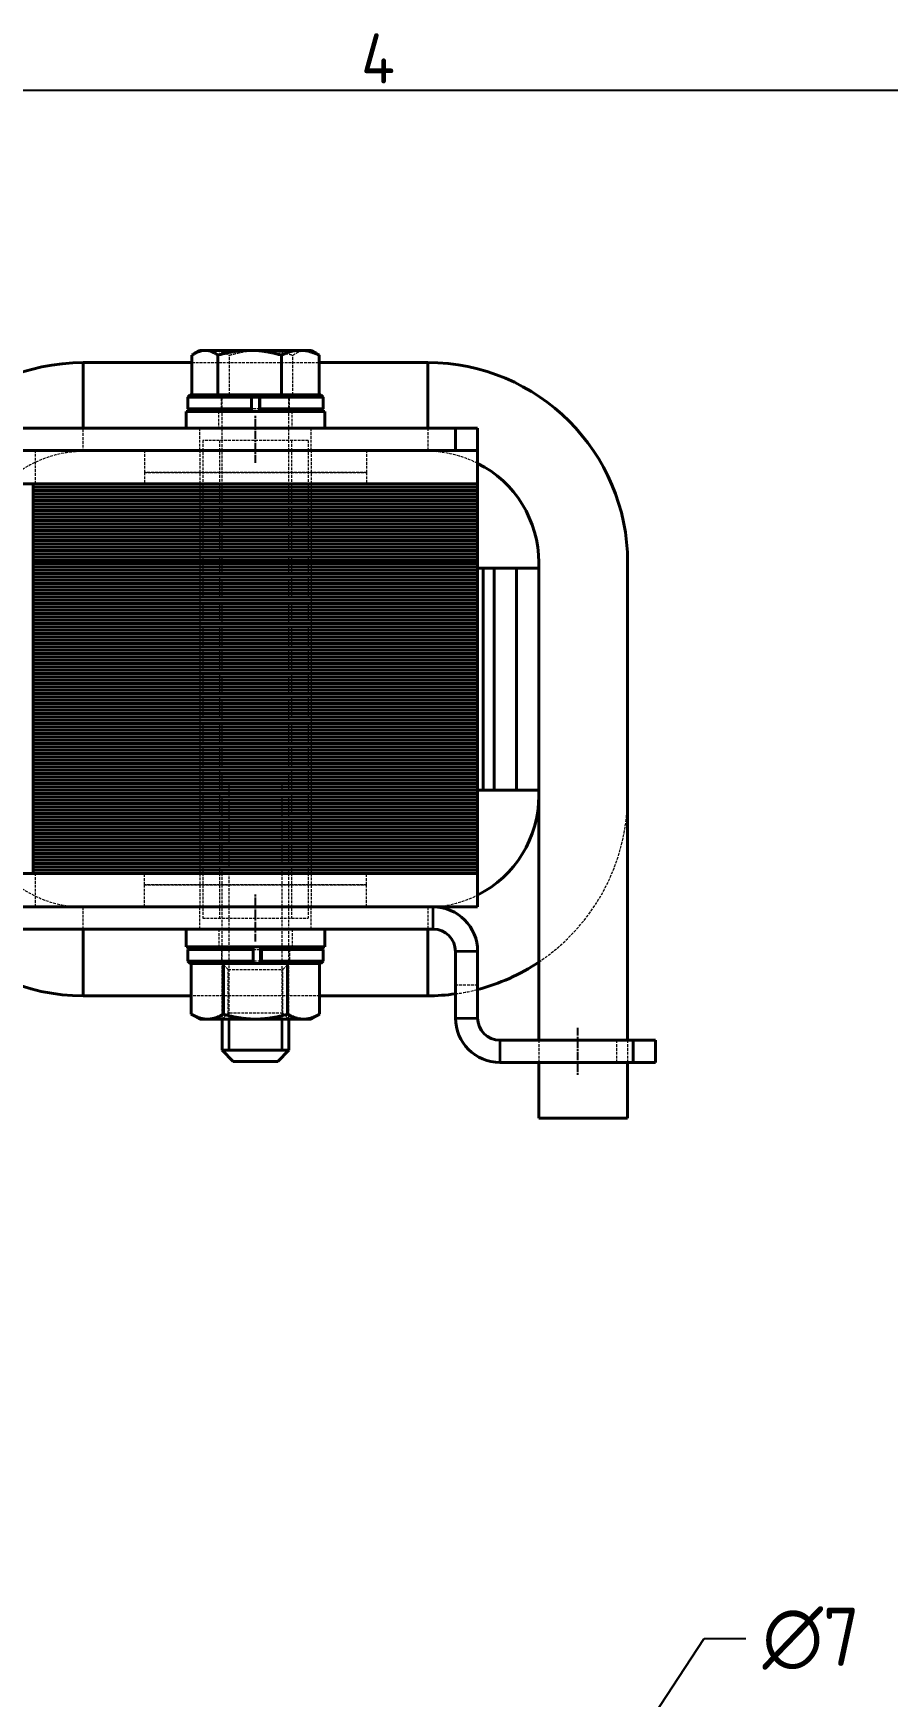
# Model space of a CAD drawing. Header units: millimetres. Extents: x 0 to 630, y 0 to 446.
# Drawn here: x 231.4 to 308.4, y 285.9 to 435.6 of the extents above; entities that cross this region are included whole.
import ezdxf

# ---------------------------------------------------------------- set-up
doc = ezdxf.new("R2010")
doc.units = ezdxf.units.MM
doc.header["$LTSCALE"] = 1.5
doc.linetypes.add('CHAIN', pattern=[0.7087, 0.4724, -0.0591, 0.1181, -0.0591])
doc.linetypes.add('DASHED', pattern=[0.2067, 0.1654, -0.0413])
doc.layers.get('0').update_dxf_attribs({"color": 3, "lineweight": 25, "true_color": 0x00ff00})
for name, color, linetype, lineweight, true_color in [('가려진 것(ISO)', 2, 'DASHED', 18, 0xffff00), ('가려진 좁은 것(ISO)', 2, 'DASHED', 18, 0xffff00), ('가시적인 것(ISO)', 3, 'Continuous', 40, 0x00ff00), ('가시적인 좁은 것(ISO)', 3, 'Continuous', 35, 0x00ff00), ('기호(ISO)', 5, 'Continuous', 25, 0x0000ff), ('중심선(ISO)', 1, 'Continuous', 25, 0xff0000)]:
    doc.layers.add(name, color=color, linetype=linetype, lineweight=lineweight, true_color=true_color)
doc.layers.add('경계(ISO)', color=7, linetype='Continuous', lineweight=25)
doc.styles.add('문자 텍스트_PSTEK_POSCO', font='isocp.shx')
doc.styles.add('치수 텍스트_PSTEK_POSCO', font='isocp.shx')
doc.dimstyles.new('치수_PSTEK_POSCO$7', dxfattribs={"dimscale": 1.5, "dimtxt": 3.5, "dimasz": 2.5, "dimexe": 2, "dimexo": 2.5, "dimgap": 1, "dimtad": 1, "dimrnd": 1e-08, "dimdsep": 46, "dimtxsty": '치수 텍스트_PSTEK_POSCO', "dimcen": 0.09, "dimdle": 10, "dimclrd": 7, "dimclre": 7, "dimclrt": 2, "dimadec": 1, "dimazin": 2, "dimtfac": 1, "dimtmove": 0, "dimatfit": 3, "dimfxl": 1, "dimtolj": 1, "dimlwd": -1, "dimlwe": -1, "dimarcsym": 0})

# ---------------------------------------------------------------- blocks, each defined once
blk = doc.blocks.new('경계 Default Border')
at = {"layer": '경계(ISO)', "flags": 128}
blk.add_lwpolyline([(10, 10), (10, 287), (410, 287), (410, 10), (10, 10)], dxfattribs=at)
at = {"layer": '경계(ISO)', "color": 2, "true_color": 0xffff00, "insert": (173.973, 287.4), "char_height": 3, "attachment_point": 7, "style": '문자 텍스트_PSTEK_POSCO'}
blk.add_mtext('4', dxfattribs=at)

msp = doc.modelspace()

# ---------------------------------------------------------------- linework, layer by layer
at = {"layer": '가려진 것(ISO)', "color": 1, "true_color": 0xff0000}
for p, q in [((245.73, 405.97), (257.169, 405.97)), ((235.949, 397.97), (235.949, 400.07)), ((266.949, 400.07), (266.949, 397.97)), ((266.949, 397.97), (235.949, 397.97)), ((235.949, 354.97), (235.949, 356.97)), ((266.949, 356.97), (266.949, 354.97)), ((257.223, 348.97), (245.676, 348.97)), ((284.949, 344.97), (284.949, 342.97))]:
    msp.add_line(p, q, dxfattribs=at)
at = {"layer": '가려진 것(ISO)'}
for p, q in [((249.103, 403.07), (249.103, 406.637)), ((254.822, 403.07), (254.822, 406.637)), ((248.399, 402.845), (248.174, 403.07)), ((248.399, 401.795), (248.399, 402.845)), ((248.449, 346.87), (248.449, 402.82)), ((251.076, 402.845), (251.076, 401.795)), ((251.078, 402.845), (251.826, 402.845)), ((251.826, 402.845), (251.828, 402.845)), ((254.449, 346.87), (254.449, 402.82)), ((254.499, 402.845), (254.724, 403.07)), ((254.499, 401.795), (254.499, 402.845)), ((248.149, 399.97), (248.149, 401.57)), ((248.399, 401.795), (248.174, 401.57)), ((251.826, 401.795), (251.078, 401.795)), ((251.828, 401.795), (251.826, 401.795)), ((254.499, 401.795), (254.724, 401.57)), ((254.749, 399.97), (254.749, 401.57)), ((245.199, 399.97), (245.199, 400.07)), ((257.699, 399.97), (245.199, 399.97)), ((257.699, 399.97), (257.699, 400.07)), ((256.199, 398.97), (246.699, 398.97)), ((246.699, 398.97), (246.699, 355.97)), ((248.199, 398.97), (248.199, 355.97)), ((254.699, 398.97), (254.699, 355.97)), ((256.199, 398.97), (256.199, 355.97)), ((241.449, 398.07), (241.449, 396.07)), ((261.449, 398.07), (261.449, 396.07)), ((261.449, 396.07), (241.449, 396.07)), ((241.449, 396.07), (261.449, 396.07)), ((241.449, 396.07), (241.449, 395.07)), ((261.449, 396.07), (261.449, 395.07)), ((246.449, 395.07), (246.449, 394.77)), ((246.449, 394.77), (246.449, 394.47)), ((246.449, 394.47), (246.449, 394.17)), ((246.449, 394.17), (246.449, 393.87)), ((246.449, 393.87), (246.449, 393.57)), ((256.449, 395.07), (256.449, 394.77)), ((256.449, 394.77), (256.449, 394.47)), ((256.449, 394.47), (256.449, 394.17)), ((256.449, 394.17), (256.449, 393.87)), ((256.449, 393.87), (256.449, 393.57)), ((246.449, 393.57), (246.449, 393.27)), ((246.449, 393.27), (246.449, 392.97)), ((246.449, 392.97), (246.449, 392.67)), ((246.449, 392.67), (246.449, 392.37)), ((246.449, 392.37), (246.449, 392.07)), ((256.449, 393.57), (256.449, 393.27)), ((256.449, 393.27), (256.449, 392.97)), ((256.449, 392.97), (256.449, 392.67)), ((256.449, 392.67), (256.449, 392.37)), ((256.449, 392.37), (256.449, 392.07)), ((246.449, 392.07), (246.449, 391.77)), ((246.449, 391.77), (246.449, 391.47)), ((246.449, 391.47), (246.449, 391.17)), ((246.449, 391.17), (246.449, 390.87)), ((246.449, 390.87), (246.449, 390.57)), ((256.449, 392.07), (256.449, 391.77)), ((256.449, 391.77), (256.449, 391.47)), ((256.449, 391.47), (256.449, 391.17)), ((256.449, 391.17), (256.449, 390.87)), ((256.449, 390.87), (256.449, 390.57)), ((246.449, 390.57), (246.449, 390.27)), ((246.449, 390.27), (246.449, 389.97)), ((246.449, 389.97), (246.449, 389.67)), ((246.449, 389.67), (246.449, 389.37)), ((246.449, 389.37), (246.449, 389.07)), ((256.449, 390.57), (256.449, 390.27)), ((256.449, 390.27), (256.449, 389.97)), ((256.449, 389.97), (256.449, 389.67)), ((256.449, 389.67), (256.449, 389.37)), ((256.449, 389.37), (256.449, 389.07)), ((246.449, 389.07), (246.449, 388.77)), ((246.449, 388.77), (246.449, 388.47)), ((246.449, 388.47), (246.449, 388.17)), ((246.449, 388.17), (246.449, 387.87)), ((246.449, 387.87), (246.449, 387.57)), ((256.449, 389.07), (256.449, 388.77)), ((256.449, 388.77), (256.449, 388.47)), ((256.449, 388.47), (256.449, 388.17)), ((256.449, 388.17), (256.449, 387.87)), ((256.449, 387.87), (256.449, 387.57)), ((246.449, 387.57), (246.449, 387.27)), ((246.449, 387.27), (246.449, 386.97)), ((246.449, 386.97), (246.449, 386.67)), ((246.449, 386.67), (246.449, 386.37)), ((246.449, 386.37), (246.449, 386.07)), ((256.449, 387.57), (256.449, 387.27)), ((256.449, 387.27), (256.449, 386.97)), ((256.449, 386.97), (256.449, 386.67)), ((256.449, 386.67), (256.449, 386.37)), ((256.449, 386.37), (256.449, 386.07)), ((246.449, 386.07), (246.449, 385.77)), ((246.449, 385.77), (246.449, 385.47)), ((246.449, 385.47), (246.449, 385.17)), ((246.449, 385.17), (246.449, 384.87)), ((246.449, 384.87), (246.449, 384.57)), ((256.449, 386.07), (256.449, 385.77)), ((256.449, 385.77), (256.449, 385.47)), ((256.449, 385.47), (256.449, 385.17)), ((256.449, 385.17), (256.449, 384.87)), ((256.449, 384.87), (256.449, 384.57)), ((246.449, 384.57), (246.449, 384.27)), ((246.449, 384.27), (246.449, 383.97)), ((246.449, 383.97), (246.449, 383.67)), ((246.449, 383.67), (246.449, 383.37)), ((246.449, 383.37), (246.449, 383.07)), ((256.449, 384.57), (256.449, 384.27)), ((256.449, 384.27), (256.449, 383.97)), ((256.449, 383.97), (256.449, 383.67)), ((256.449, 383.67), (256.449, 383.37)), ((256.449, 383.37), (256.449, 383.07)), ((246.449, 383.07), (246.449, 382.77)), ((246.449, 382.77), (246.449, 382.47)), ((246.449, 382.47), (246.449, 382.17)), ((246.449, 382.17), (246.449, 381.87)), ((246.449, 381.87), (246.449, 381.57)), ((256.449, 383.07), (256.449, 382.77)), ((256.449, 382.77), (256.449, 382.47)), ((256.449, 382.47), (256.449, 382.17)), ((256.449, 382.17), (256.449, 381.87)), ((256.449, 381.87), (256.449, 381.57)), ((246.449, 381.57), (246.449, 381.27)), ((246.449, 381.27), (246.449, 380.97)), ((246.449, 380.97), (246.449, 380.67)), ((246.449, 380.67), (246.449, 380.37)), ((246.449, 380.37), (246.449, 380.07)), ((256.449, 381.57), (256.449, 381.27)), ((256.449, 381.27), (256.449, 380.97)), ((256.449, 380.97), (256.449, 380.67)), ((256.449, 380.67), (256.449, 380.37)), ((256.449, 380.37), (256.449, 380.07)), ((246.449, 380.07), (246.449, 379.77)), ((246.449, 379.77), (246.449, 379.47)), ((246.449, 379.47), (246.449, 379.17)), ((246.449, 379.17), (246.449, 378.87)), ((246.449, 378.87), (246.449, 378.57)), ((256.449, 380.07), (256.449, 379.77)), ((256.449, 379.77), (256.449, 379.47)), ((256.449, 379.47), (256.449, 379.17)), ((256.449, 379.17), (256.449, 378.87)), ((256.449, 378.87), (256.449, 378.57)), ((246.449, 378.57), (246.449, 378.27)), ((246.449, 378.27), (246.449, 377.97)), ((246.449, 377.97), (246.449, 377.67)), ((246.449, 377.67), (246.449, 377.37)), ((246.449, 377.37), (246.449, 377.07)), ((256.449, 378.57), (256.449, 378.27)), ((256.449, 378.27), (256.449, 377.97)), ((256.449, 377.97), (256.449, 377.67)), ((256.449, 377.67), (256.449, 377.37)), ((256.449, 377.37), (256.449, 377.07)), ((246.449, 377.07), (246.449, 376.77)), ((246.449, 376.77), (246.449, 376.47)), ((246.449, 376.47), (246.449, 376.17)), ((246.449, 376.17), (246.449, 375.87)), ((246.449, 375.87), (246.449, 375.57)), ((256.449, 377.07), (256.449, 376.77)), ((256.449, 376.77), (256.449, 376.47)), ((256.449, 376.47), (256.449, 376.17)), ((256.449, 376.17), (256.449, 375.87)), ((256.449, 375.87), (256.449, 375.57)), ((246.449, 375.57), (246.449, 375.27)), ((246.449, 375.27), (246.449, 374.97)), ((246.449, 374.97), (246.449, 374.67)), ((246.449, 374.67), (246.449, 374.37)), ((246.449, 374.37), (246.449, 374.07)), ((256.449, 375.57), (256.449, 375.27)), ((256.449, 375.27), (256.449, 374.97)), ((256.449, 374.97), (256.449, 374.67)), ((256.449, 374.67), (256.449, 374.37)), ((256.449, 374.37), (256.449, 374.07)), ((246.449, 374.07), (246.449, 373.77)), ((246.449, 373.77), (246.449, 373.47)), ((246.449, 373.47), (246.449, 373.17)), ((246.449, 373.17), (246.449, 372.87)), ((246.449, 372.87), (246.449, 372.57)), ((256.449, 374.07), (256.449, 373.77)), ((256.449, 373.77), (256.449, 373.47)), ((256.449, 373.47), (256.449, 373.17)), ((256.449, 373.17), (256.449, 372.87)), ((256.449, 372.87), (256.449, 372.57)), ((246.449, 372.57), (246.449, 372.27)), ((246.449, 372.27), (246.449, 371.97)), ((246.449, 371.97), (246.449, 371.67)), ((246.449, 371.67), (246.449, 371.37)), ((246.449, 371.37), (246.449, 371.07)), ((256.449, 372.57), (256.449, 372.27)), ((256.449, 372.27), (256.449, 371.97)), ((256.449, 371.97), (256.449, 371.67)), ((256.449, 371.67), (256.449, 371.37)), ((256.449, 371.37), (256.449, 371.07)), ((246.449, 371.07), (246.449, 370.77)), ((246.449, 370.77), (246.449, 370.47)), ((246.449, 370.47), (246.449, 370.17)), ((246.449, 370.17), (246.449, 369.87)), ((246.449, 369.87), (246.449, 369.57)), ((256.449, 371.07), (256.449, 370.77)), ((256.449, 370.77), (256.449, 370.47)), ((256.449, 370.47), (256.449, 370.17)), ((256.449, 370.17), (256.449, 369.87)), ((256.449, 369.87), (256.449, 369.57)), ((246.449, 369.57), (246.449, 369.27)), ((246.449, 369.27), (246.449, 368.97)), ((246.449, 368.97), (246.449, 368.67)), ((246.449, 368.67), (246.449, 368.37)), ((246.449, 368.37), (246.449, 368.07)), ((256.449, 369.57), (256.449, 369.27)), ((256.449, 369.27), (256.449, 368.97)), ((256.449, 368.97), (256.449, 368.67)), ((256.449, 368.67), (256.449, 368.37)), ((256.449, 368.37), (256.449, 368.07)), ((246.449, 368.07), (246.449, 367.77)), ((246.449, 367.77), (246.449, 367.47)), ((246.449, 367.47), (246.449, 367.17)), ((246.449, 367.17), (246.449, 366.87)), ((246.449, 366.87), (246.449, 366.57)), ((249.048, 368.07), (249.048, 346.87)), ((253.85, 346.87), (253.85, 368.07)), ((256.449, 368.07), (256.449, 367.77)), ((256.449, 367.77), (256.449, 367.47)), ((256.449, 367.47), (256.449, 367.17)), ((256.449, 367.17), (256.449, 366.87)), ((256.449, 366.87), (256.449, 366.57)), ((246.449, 366.57), (246.449, 366.27)), ((246.449, 366.27), (246.449, 365.97)), ((246.449, 365.97), (246.449, 365.67)), ((246.449, 365.67), (246.449, 365.37)), ((246.449, 365.37), (246.449, 365.07)), ((256.449, 366.57), (256.449, 366.27)), ((256.449, 366.27), (256.449, 365.97)), ((256.449, 365.97), (256.449, 365.67)), ((256.449, 365.67), (256.449, 365.37)), ((256.449, 365.37), (256.449, 365.07)), ((246.449, 365.07), (246.449, 364.77)), ((246.449, 364.77), (246.449, 364.47)), ((246.449, 364.47), (246.449, 364.17)), ((246.449, 364.17), (246.449, 363.87)), ((246.449, 363.87), (246.449, 363.57)), ((256.449, 365.07), (256.449, 364.77)), ((256.449, 364.77), (256.449, 364.47)), ((256.449, 364.47), (256.449, 364.17)), ((256.449, 364.17), (256.449, 363.87)), ((256.449, 363.87), (256.449, 363.57)), ((246.449, 363.57), (246.449, 363.27)), ((246.449, 363.27), (246.449, 362.97)), ((246.449, 362.97), (246.449, 362.67)), ((246.449, 362.67), (246.449, 362.37)), ((256.449, 363.57), (256.449, 363.27)), ((256.449, 363.27), (256.449, 362.97)), ((256.449, 362.97), (256.449, 362.67)), ((256.449, 362.67), (256.449, 362.37)), ((246.449, 362.37), (246.449, 362.07)), ((246.449, 362.07), (246.449, 361.77)), ((246.449, 361.77), (246.449, 361.47)), ((246.449, 361.47), (246.449, 361.17)), ((246.449, 361.17), (246.449, 360.87)), ((256.449, 362.37), (256.449, 362.07)), ((256.449, 362.07), (256.449, 361.77)), ((256.449, 361.77), (256.449, 361.47)), ((256.449, 361.47), (256.449, 361.17)), ((256.449, 361.17), (256.449, 360.87)), ((241.449, 358.97), (241.449, 359.97)), ((246.449, 360.87), (246.449, 360.57)), ((246.449, 360.57), (246.449, 360.27)), ((246.449, 360.27), (246.449, 359.97)), ((256.449, 360.87), (256.449, 360.57)), ((256.449, 360.57), (256.449, 360.27)), ((256.449, 360.27), (256.449, 359.97)), ((261.449, 358.97), (261.449, 359.97)), ((241.449, 358.97), (261.449, 358.97)), ((241.449, 356.97), (241.449, 358.97)), ((261.449, 358.97), (241.449, 358.97)), ((261.449, 356.97), (261.449, 358.97)), ((246.699, 355.97), (256.199, 355.97)), ((248.149, 354.97), (248.149, 353.37)), ((254.749, 354.97), (254.749, 353.37)), ((248.399, 353.145), (248.174, 353.37)), ((248.399, 352.095), (248.174, 351.87)), ((248.399, 353.145), (248.399, 352.095)), ((251.153, 353.145), (251.153, 352.095)), ((251.234, 353.145), (251.903, 353.145)), ((251.903, 352.095), (251.234, 352.095)), ((251.903, 353.145), (251.983, 353.145)), ((251.983, 352.095), (251.903, 352.095)), ((254.499, 353.145), (254.724, 353.37)), ((254.499, 353.145), (254.499, 352.095)), ((254.499, 352.095), (254.724, 351.87)), ((248.991, 351.328), (248.449, 351.87)), ((248.449, 351.87), (248.449, 346.87)), ((248.991, 351.328), (253.908, 351.328)), ((248.991, 347.411), (248.991, 351.328)), ((253.908, 351.328), (254.449, 351.87)), ((253.908, 347.411), (253.908, 351.328)), ((254.449, 346.87), (254.449, 351.87)), ((248.991, 347.411), (248.449, 346.87)), ((253.908, 347.411), (248.991, 347.411)), ((253.908, 347.411), (254.449, 346.87))]:
    msp.add_line(p, q, dxfattribs=at)
at = {"layer": '가려진 것(ISO)', "color": 5, "true_color": 0x0000ff}
for p, q in [((246.449, 398.07), (246.449, 400.07)), ((256.449, 398.07), (256.449, 400.07)), ((246.449, 354.97), (246.449, 356.97)), ((256.449, 354.97), (256.449, 356.97)), ((269.449, 349.97), (271.449, 349.97)), ((276.949, 344.97), (276.949, 342.97)), ((283.949, 344.97), (283.949, 342.97))]:
    msp.add_line(p, q, dxfattribs=at)
at = {"layer": '가려진 것(ISO)', "color": 4, "true_color": 0x00ffff}
for p, q in [((231.649, 395.07), (231.649, 398.07)), ((246.449, 398.07), (246.449, 395.07)), ((256.449, 398.07), (256.449, 395.07)), ((231.649, 356.97), (231.649, 359.97)), ((246.449, 359.97), (246.449, 356.97)), ((256.449, 359.97), (256.449, 356.97))]:
    msp.add_line(p, q, dxfattribs=at)
at = {"layer": '가려진 것(ISO)'}
for centre, start, end in [((248.199, 402.82), 0, 90), ((254.699, 402.82), 90, 180)]:
    msp.add_arc(centre, 0.25, start, end, dxfattribs=at)
at = {"layer": '가려진 것(ISO)', "color": 1, "true_color": 0xff0000}
for centre, radius, start, end in [((235.949, 387.97), 10, 90, 180), ((266.949, 387.97), 10, 63.25632, 90), ((266.949, 366.97), 18, 303.74899, 0), ((235.949, 366.97), 10, 224.427, 270), ((266.949, 366.97), 10, 270, 296.74368), ((266.949, 366.97), 18, 277.98356, 284.47751)]:
    msp.add_arc(centre, radius, start, end, dxfattribs=at)
at = {"layer": '가려진 것(ISO)'}
for points, weights in [([(245.73, 406.637), (246.49, 407.011), (247.152, 407.07)], [1, 1.02644189401, 1]), ([(247.681, 407.07), (248.342, 407.011), (249.103, 406.637)], [1, 1.02644189401, 1]), ([(249.103, 406.637), (250.392, 407.011), (251.514, 407.07)], [1, 1.02644189401, 1]), ([(252.411, 407.07), (253.532, 407.011), (254.822, 406.637)], [1, 1.02644189401, 1]), ([(254.822, 406.637), (255.351, 407.011), (255.811, 407.07)], [1, 1.02644189401, 1]), ([(256.179, 407.07), (256.526, 407.026), (256.904, 406.807)], [1, 1.01978130777, 1.00996563304]), ([(251.076, 403.07), (251.076, 402.953), (251.076, 402.845)], [1, 1.00064237701, 1]), ([(251.076, 401.795), (251.076, 401.686), (251.076, 401.57)], [1, 1.00064237711, 1]), ([(251.159, 353.37), (251.156, 353.253), (251.153, 353.145)], [1, 1.00064237711, 1]), ([(251.153, 352.095), (251.156, 351.986), (251.159, 351.87)], [1, 1.00064237701, 1])]:
    msp.add_rational_spline(points, weights, degree=2, dxfattribs=at)
at = {"layer": '가려진 좁은 것(ISO)'}
for p, q in [((251.078, 402.82), (248.449, 402.82)), ((254.449, 402.82), (251.826, 402.82))]:
    msp.add_line(p, q, dxfattribs=at)
at = {"layer": '가시적인 것(ISO)', "color": 1, "true_color": 0xff0000}
for p, q in [((235.949, 405.97), (245.73, 405.97)), ((235.949, 400.07), (235.949, 405.97)), ((257.169, 405.97), (266.949, 405.97)), ((266.949, 405.97), (266.949, 400.07)), ((276.949, 387.97), (276.949, 344.97)), ((284.949, 387.97), (284.949, 344.97)), ((235.949, 348.97), (235.949, 354.97)), ((266.949, 354.97), (266.949, 348.97)), ((245.676, 348.97), (235.949, 348.97)), ((266.949, 348.97), (257.223, 348.97)), ((276.949, 342.97), (276.949, 337.97)), ((284.949, 342.97), (284.949, 337.97)), ((284.949, 337.97), (276.949, 337.97))]:
    msp.add_line(p, q, dxfattribs=at)
at = {"layer": '가시적인 것(ISO)'}
for p, q in [((245.73, 403.07), (245.73, 406.637)), ((246.449, 407.07), (245.995, 406.807)), ((246.719, 407.07), (246.449, 407.07)), ((246.719, 407.07), (247.087, 407.07)), ((250.488, 407.07), (247.087, 407.07)), ((248.076, 403.07), (248.076, 406.637)), ((250.488, 407.07), (251.384, 407.07)), ((255.218, 407.07), (251.384, 407.07)), ((253.796, 403.07), (253.796, 406.637)), ((255.218, 407.07), (255.747, 407.07)), ((256.449, 407.07), (255.747, 407.07)), ((256.449, 407.07), (256.904, 406.807)), ((257.169, 403.07), (257.169, 406.637)), ((245.574, 403.07), (245.349, 402.845)), ((251.078, 402.845), (245.349, 402.845)), ((245.349, 401.795), (245.349, 402.845)), ((245.574, 403.07), (251.078, 403.07)), ((251.078, 403.07), (251.827, 403.07)), ((251.078, 402.845), (251.078, 403.07)), ((251.078, 401.795), (251.078, 402.845)), ((251.826, 401.795), (251.826, 402.845)), ((251.827, 403.07), (251.828, 403.07)), ((251.828, 403.07), (251.828, 402.845)), ((251.828, 403.07), (257.324, 403.07)), ((251.828, 402.845), (251.828, 401.795)), ((257.549, 402.845), (251.828, 402.845)), ((257.324, 403.07), (257.549, 402.845)), ((257.549, 401.795), (257.549, 402.845)), ((257.699, 401.57), (245.199, 401.57)), ((245.199, 400.07), (245.199, 401.57)), ((245.349, 401.795), (251.078, 401.795)), ((245.574, 401.57), (245.349, 401.795)), ((251.078, 401.57), (251.078, 401.795)), ((251.828, 401.795), (251.828, 401.57)), ((251.828, 401.795), (257.549, 401.795)), ((257.324, 401.57), (257.549, 401.795)), ((257.699, 400.07), (257.699, 401.57)), ((231.449, 395.07), (231.449, 394.77)), ((271.449, 395.07), (231.449, 395.07)), ((231.449, 394.77), (231.449, 394.47)), ((271.449, 394.77), (231.449, 394.77)), ((231.449, 394.77), (271.449, 394.77)), ((231.449, 394.47), (231.449, 394.17)), ((271.449, 394.47), (231.449, 394.47)), ((231.449, 394.47), (271.449, 394.47)), ((231.449, 394.17), (231.449, 393.87)), ((271.449, 394.17), (231.449, 394.17)), ((231.449, 394.17), (271.449, 394.17)), ((231.449, 393.87), (231.449, 393.57)), ((271.449, 393.87), (231.449, 393.87)), ((231.449, 393.87), (271.449, 393.87)), ((271.449, 395.07), (271.449, 394.77)), ((271.449, 394.77), (271.449, 394.47)), ((271.449, 394.47), (271.449, 394.17)), ((271.449, 394.17), (271.449, 393.87)), ((271.449, 393.87), (271.449, 393.57)), ((231.449, 393.57), (231.449, 393.27)), ((271.449, 393.57), (231.449, 393.57)), ((231.449, 393.57), (271.449, 393.57)), ((231.449, 393.27), (231.449, 392.97)), ((271.449, 393.27), (231.449, 393.27)), ((231.449, 393.27), (271.449, 393.27)), ((231.449, 392.97), (231.449, 392.67)), ((271.449, 392.97), (231.449, 392.97)), ((231.449, 392.97), (271.449, 392.97)), ((231.449, 392.67), (231.449, 392.37)), ((271.449, 392.67), (231.449, 392.67)), ((231.449, 392.67), (271.449, 392.67)), ((231.449, 392.37), (231.449, 392.07)), ((271.449, 392.37), (231.449, 392.37)), ((231.449, 392.37), (271.449, 392.37)), ((271.449, 393.57), (271.449, 393.27)), ((271.449, 393.27), (271.449, 392.97)), ((271.449, 392.97), (271.449, 392.67)), ((271.449, 392.67), (271.449, 392.37)), ((271.449, 392.37), (271.449, 392.07)), ((231.449, 392.07), (231.449, 391.77)), ((271.449, 392.07), (231.449, 392.07)), ((231.449, 392.07), (271.449, 392.07)), ((231.449, 391.77), (231.449, 391.47)), ((271.449, 391.77), (231.449, 391.77)), ((231.449, 391.77), (271.449, 391.77)), ((231.449, 391.47), (231.449, 391.17)), ((271.449, 391.47), (231.449, 391.47)), ((231.449, 391.47), (271.449, 391.47)), ((231.449, 391.17), (231.449, 390.87)), ((271.449, 391.17), (231.449, 391.17)), ((231.449, 391.17), (271.449, 391.17)), ((231.449, 390.87), (231.449, 390.57)), ((271.449, 390.87), (231.449, 390.87)), ((231.449, 390.87), (271.449, 390.87)), ((271.449, 392.07), (271.449, 391.77)), ((271.449, 391.77), (271.449, 391.47)), ((271.449, 391.47), (271.449, 391.17)), ((271.449, 391.17), (271.449, 390.87)), ((271.449, 390.87), (271.449, 390.57)), ((231.449, 390.57), (231.449, 390.27)), ((271.449, 390.57), (231.449, 390.57)), ((231.449, 390.57), (271.449, 390.57)), ((231.449, 390.27), (231.449, 389.97)), ((271.449, 390.27), (231.449, 390.27)), ((231.449, 390.27), (271.449, 390.27)), ((231.449, 389.97), (231.449, 389.67)), ((271.449, 389.97), (231.449, 389.97)), ((231.449, 389.97), (271.449, 389.97)), ((231.449, 389.67), (231.449, 389.37)), ((271.449, 389.67), (231.449, 389.67)), ((231.449, 389.67), (271.449, 389.67)), ((231.449, 389.37), (231.449, 389.07)), ((271.449, 389.37), (231.449, 389.37)), ((231.449, 389.37), (271.449, 389.37)), ((271.449, 390.57), (271.449, 390.27)), ((271.449, 390.27), (271.449, 389.97)), ((271.449, 389.97), (271.449, 389.67)), ((271.449, 389.67), (271.449, 389.37)), ((271.449, 389.37), (271.449, 389.07)), ((231.449, 389.07), (231.449, 388.77)), ((271.449, 389.07), (231.449, 389.07)), ((231.449, 389.07), (271.449, 389.07)), ((231.449, 388.77), (231.449, 388.47)), ((271.449, 388.77), (231.449, 388.77)), ((231.449, 388.77), (271.449, 388.77)), ((231.449, 388.47), (231.449, 388.17)), ((271.449, 388.47), (231.449, 388.47)), ((231.449, 388.47), (271.449, 388.47)), ((231.449, 388.17), (231.449, 387.87)), ((271.449, 388.17), (231.449, 388.17)), ((231.449, 388.17), (271.449, 388.17)), ((231.449, 387.87), (231.449, 387.57)), ((271.449, 387.87), (231.449, 387.87)), ((231.449, 387.87), (271.449, 387.87)), ((271.449, 389.07), (271.449, 388.77)), ((271.449, 388.77), (271.449, 388.47)), ((271.449, 388.47), (271.449, 388.17)), ((271.449, 388.17), (271.449, 387.87)), ((271.449, 387.87), (271.449, 387.57)), ((231.449, 387.57), (231.449, 387.27)), ((271.449, 387.57), (231.449, 387.57)), ((231.449, 387.57), (271.449, 387.57)), ((231.449, 387.27), (231.449, 386.97)), ((271.449, 387.27), (231.449, 387.27)), ((231.449, 387.27), (271.449, 387.27)), ((231.449, 386.97), (231.449, 386.67)), ((271.449, 386.97), (231.449, 386.97)), ((231.449, 386.97), (271.449, 386.97)), ((231.449, 386.67), (231.449, 386.37)), ((271.449, 386.67), (231.449, 386.67)), ((231.449, 386.67), (271.449, 386.67)), ((231.449, 386.37), (231.449, 386.07)), ((271.449, 386.37), (231.449, 386.37)), ((231.449, 386.37), (271.449, 386.37)), ((271.449, 387.57), (271.449, 387.27)), ((271.949, 387.47), (271.449, 387.47)), ((271.449, 387.27), (271.449, 386.97)), ((271.449, 386.97), (271.449, 386.67)), ((271.449, 386.67), (271.449, 386.37)), ((271.449, 386.37), (271.449, 386.07)), ((272.949, 387.47), (271.949, 387.47)), ((271.949, 367.47), (271.949, 387.47)), ((271.949, 387.47), (271.949, 367.47)), ((274.949, 387.47), (272.949, 387.47)), ((272.949, 367.47), (272.949, 387.47)), ((272.949, 387.47), (272.949, 367.47)), ((274.949, 387.47), (274.949, 367.47)), ((276.949, 387.47), (274.949, 387.47)), ((274.949, 367.47), (274.949, 387.47)), ((231.449, 386.07), (231.449, 385.77)), ((271.449, 386.07), (231.449, 386.07)), ((231.449, 386.07), (271.449, 386.07)), ((231.449, 385.77), (231.449, 385.47)), ((271.449, 385.77), (231.449, 385.77)), ((231.449, 385.77), (271.449, 385.77)), ((231.449, 385.47), (231.449, 385.17)), ((271.449, 385.47), (231.449, 385.47)), ((231.449, 385.47), (271.449, 385.47)), ((231.449, 385.17), (231.449, 384.87)), ((271.449, 385.17), (231.449, 385.17)), ((231.449, 385.17), (271.449, 385.17)), ((231.449, 384.87), (231.449, 384.57)), ((271.449, 384.87), (231.449, 384.87)), ((231.449, 384.87), (271.449, 384.87)), ((271.449, 386.07), (271.449, 385.77)), ((271.449, 385.77), (271.449, 385.47)), ((271.449, 385.47), (271.449, 385.17)), ((271.449, 385.17), (271.449, 384.87)), ((271.449, 384.87), (271.449, 384.57)), ((231.449, 384.57), (231.449, 384.27)), ((271.449, 384.57), (231.449, 384.57)), ((231.449, 384.57), (271.449, 384.57)), ((231.449, 384.27), (231.449, 383.97)), ((271.449, 384.27), (231.449, 384.27)), ((231.449, 384.27), (271.449, 384.27)), ((231.449, 383.97), (231.449, 383.67)), ((271.449, 383.97), (231.449, 383.97)), ((231.449, 383.97), (271.449, 383.97)), ((231.449, 383.67), (231.449, 383.37)), ((271.449, 383.67), (231.449, 383.67)), ((231.449, 383.67), (271.449, 383.67)), ((231.449, 383.37), (231.449, 383.07)), ((271.449, 383.37), (231.449, 383.37)), ((231.449, 383.37), (271.449, 383.37)), ((271.449, 384.57), (271.449, 384.27)), ((271.449, 384.27), (271.449, 383.97)), ((271.449, 383.97), (271.449, 383.67)), ((271.449, 383.67), (271.449, 383.37)), ((271.449, 383.37), (271.449, 383.07)), ((231.449, 383.07), (231.449, 382.77)), ((271.449, 383.07), (231.449, 383.07)), ((231.449, 383.07), (271.449, 383.07)), ((231.449, 382.77), (231.449, 382.47)), ((271.449, 382.77), (231.449, 382.77)), ((231.449, 382.77), (271.449, 382.77)), ((231.449, 382.47), (231.449, 382.17)), ((271.449, 382.47), (231.449, 382.47)), ((231.449, 382.47), (271.449, 382.47)), ((231.449, 382.17), (231.449, 381.87)), ((271.449, 382.17), (231.449, 382.17)), ((231.449, 382.17), (271.449, 382.17)), ((231.449, 381.87), (231.449, 381.57)), ((271.449, 381.87), (231.449, 381.87)), ((231.449, 381.87), (271.449, 381.87)), ((271.449, 383.07), (271.449, 382.77)), ((271.449, 382.77), (271.449, 382.47)), ((271.449, 382.47), (271.449, 382.17)), ((271.449, 382.17), (271.449, 381.87)), ((271.449, 381.87), (271.449, 381.57)), ((231.449, 381.57), (231.449, 381.27)), ((271.449, 381.57), (231.449, 381.57)), ((231.449, 381.57), (271.449, 381.57)), ((231.449, 381.27), (231.449, 380.97)), ((271.449, 381.27), (231.449, 381.27)), ((231.449, 381.27), (271.449, 381.27)), ((231.449, 380.97), (231.449, 380.67)), ((271.449, 380.97), (231.449, 380.97)), ((231.449, 380.97), (271.449, 380.97)), ((231.449, 380.67), (231.449, 380.37)), ((271.449, 380.67), (231.449, 380.67)), ((231.449, 380.67), (271.449, 380.67)), ((231.449, 380.37), (231.449, 380.07)), ((271.449, 380.37), (231.449, 380.37)), ((231.449, 380.37), (271.449, 380.37)), ((271.449, 381.57), (271.449, 381.27)), ((271.449, 381.27), (271.449, 380.97)), ((271.449, 380.97), (271.449, 380.67)), ((271.449, 380.67), (271.449, 380.37)), ((271.449, 380.37), (271.449, 380.07)), ((231.449, 380.07), (231.449, 379.77)), ((271.449, 380.07), (231.449, 380.07)), ((231.449, 380.07), (271.449, 380.07)), ((231.449, 379.77), (231.449, 379.47)), ((271.449, 379.77), (231.449, 379.77)), ((231.449, 379.77), (271.449, 379.77)), ((231.449, 379.47), (231.449, 379.17)), ((271.449, 379.47), (231.449, 379.47)), ((231.449, 379.47), (271.449, 379.47)), ((231.449, 379.17), (231.449, 378.87)), ((271.449, 379.17), (231.449, 379.17)), ((231.449, 379.17), (271.449, 379.17)), ((231.449, 378.87), (231.449, 378.57)), ((271.449, 378.87), (231.449, 378.87)), ((231.449, 378.87), (271.449, 378.87)), ((271.449, 380.07), (271.449, 379.77)), ((271.449, 379.77), (271.449, 379.47)), ((271.449, 379.47), (271.449, 379.17)), ((271.449, 379.17), (271.449, 378.87)), ((271.449, 378.87), (271.449, 378.57)), ((231.449, 378.57), (231.449, 378.27)), ((271.449, 378.57), (231.449, 378.57)), ((231.449, 378.57), (271.449, 378.57)), ((231.449, 378.27), (231.449, 377.97)), ((271.449, 378.27), (231.449, 378.27)), ((231.449, 378.27), (271.449, 378.27)), ((231.449, 377.97), (231.449, 377.67)), ((271.449, 377.97), (231.449, 377.97)), ((231.449, 377.97), (271.449, 377.97)), ((231.449, 377.67), (231.449, 377.37)), ((271.449, 377.67), (231.449, 377.67)), ((231.449, 377.67), (271.449, 377.67)), ((231.449, 377.37), (231.449, 377.07)), ((271.449, 377.37), (231.449, 377.37)), ((231.449, 377.37), (271.449, 377.37)), ((271.449, 378.57), (271.449, 378.27)), ((271.449, 378.27), (271.449, 377.97)), ((271.449, 377.97), (271.449, 377.67)), ((271.449, 377.67), (271.449, 377.37)), ((271.449, 377.37), (271.449, 377.07)), ((231.449, 377.07), (231.449, 376.77)), ((271.449, 377.07), (231.449, 377.07)), ((231.449, 377.07), (271.449, 377.07)), ((231.449, 376.77), (231.449, 376.47)), ((271.449, 376.77), (231.449, 376.77)), ((231.449, 376.77), (271.449, 376.77)), ((231.449, 376.47), (231.449, 376.17)), ((271.449, 376.47), (231.449, 376.47)), ((231.449, 376.47), (271.449, 376.47)), ((231.449, 376.17), (231.449, 375.87)), ((271.449, 376.17), (231.449, 376.17)), ((231.449, 376.17), (271.449, 376.17)), ((231.449, 375.87), (231.449, 375.57)), ((271.449, 375.87), (231.449, 375.87)), ((231.449, 375.87), (271.449, 375.87)), ((271.449, 377.07), (271.449, 376.77)), ((271.449, 376.77), (271.449, 376.47)), ((271.449, 376.47), (271.449, 376.17)), ((271.449, 376.17), (271.449, 375.87)), ((271.449, 375.87), (271.449, 375.57)), ((231.449, 375.57), (231.449, 375.27)), ((271.449, 375.57), (231.449, 375.57)), ((231.449, 375.57), (271.449, 375.57)), ((231.449, 375.27), (231.449, 374.97)), ((271.449, 375.27), (231.449, 375.27)), ((231.449, 375.27), (271.449, 375.27)), ((231.449, 374.97), (231.449, 374.67)), ((271.449, 374.97), (231.449, 374.97)), ((231.449, 374.97), (271.449, 374.97)), ((231.449, 374.67), (231.449, 374.37)), ((271.449, 374.67), (231.449, 374.67)), ((231.449, 374.67), (271.449, 374.67)), ((231.449, 374.37), (231.449, 374.07)), ((271.449, 374.37), (231.449, 374.37)), ((231.449, 374.37), (271.449, 374.37)), ((271.449, 375.57), (271.449, 375.27)), ((271.449, 375.27), (271.449, 374.97)), ((271.449, 374.97), (271.449, 374.67)), ((271.449, 374.67), (271.449, 374.37)), ((271.449, 374.37), (271.449, 374.07)), ((231.449, 374.07), (231.449, 373.77)), ((271.449, 374.07), (231.449, 374.07)), ((231.449, 374.07), (271.449, 374.07)), ((231.449, 373.77), (231.449, 373.47)), ((271.449, 373.77), (231.449, 373.77)), ((231.449, 373.77), (271.449, 373.77)), ((231.449, 373.47), (231.449, 373.17)), ((271.449, 373.47), (231.449, 373.47)), ((231.449, 373.47), (271.449, 373.47)), ((231.449, 373.17), (231.449, 372.87)), ((271.449, 373.17), (231.449, 373.17)), ((231.449, 373.17), (271.449, 373.17)), ((231.449, 372.87), (231.449, 372.57)), ((271.449, 372.87), (231.449, 372.87)), ((231.449, 372.87), (271.449, 372.87)), ((271.449, 374.07), (271.449, 373.77)), ((271.449, 373.77), (271.449, 373.47)), ((271.449, 373.47), (271.449, 373.17)), ((271.449, 373.17), (271.449, 372.87)), ((271.449, 372.87), (271.449, 372.57)), ((231.449, 372.57), (231.449, 372.27)), ((271.449, 372.57), (231.449, 372.57)), ((231.449, 372.57), (271.449, 372.57)), ((231.449, 372.27), (231.449, 371.97)), ((271.449, 372.27), (231.449, 372.27)), ((231.449, 372.27), (271.449, 372.27)), ((231.449, 371.97), (231.449, 371.67)), ((271.449, 371.97), (231.449, 371.97)), ((231.449, 371.97), (271.449, 371.97)), ((231.449, 371.67), (231.449, 371.37)), ((271.449, 371.67), (231.449, 371.67)), ((231.449, 371.67), (271.449, 371.67)), ((231.449, 371.37), (231.449, 371.07)), ((271.449, 371.37), (231.449, 371.37)), ((231.449, 371.37), (271.449, 371.37)), ((271.449, 372.57), (271.449, 372.27)), ((271.449, 372.27), (271.449, 371.97)), ((271.449, 371.97), (271.449, 371.67)), ((271.449, 371.67), (271.449, 371.37)), ((271.449, 371.37), (271.449, 371.07)), ((231.449, 371.07), (231.449, 370.77)), ((271.449, 371.07), (231.449, 371.07)), ((231.449, 371.07), (271.449, 371.07)), ((231.449, 370.77), (231.449, 370.47)), ((271.449, 370.77), (231.449, 370.77)), ((231.449, 370.77), (271.449, 370.77)), ((231.449, 370.47), (231.449, 370.17)), ((271.449, 370.47), (231.449, 370.47)), ((231.449, 370.47), (271.449, 370.47)), ((231.449, 370.17), (231.449, 369.87)), ((271.449, 370.17), (231.449, 370.17)), ((231.449, 370.17), (271.449, 370.17)), ((231.449, 369.87), (231.449, 369.57)), ((271.449, 369.87), (231.449, 369.87)), ((231.449, 369.87), (271.449, 369.87)), ((271.449, 371.07), (271.449, 370.77)), ((271.449, 370.77), (271.449, 370.47)), ((271.449, 370.47), (271.449, 370.17)), ((271.449, 370.17), (271.449, 369.87)), ((271.449, 369.87), (271.449, 369.57)), ((231.449, 369.57), (231.449, 369.27)), ((271.449, 369.57), (231.449, 369.57)), ((231.449, 369.57), (271.449, 369.57)), ((231.449, 369.27), (231.449, 368.97)), ((271.449, 369.27), (231.449, 369.27)), ((231.449, 369.27), (271.449, 369.27)), ((231.449, 368.97), (231.449, 368.67)), ((271.449, 368.97), (231.449, 368.97)), ((231.449, 368.97), (271.449, 368.97)), ((231.449, 368.67), (231.449, 368.37)), ((271.449, 368.67), (231.449, 368.67)), ((231.449, 368.67), (271.449, 368.67)), ((231.449, 368.37), (231.449, 368.07)), ((271.449, 368.37), (231.449, 368.37)), ((231.449, 368.37), (271.449, 368.37)), ((271.449, 369.57), (271.449, 369.27)), ((271.449, 369.27), (271.449, 368.97)), ((271.449, 368.97), (271.449, 368.67)), ((271.449, 368.67), (271.449, 368.37)), ((271.449, 368.37), (271.449, 368.07)), ((231.449, 368.07), (231.449, 367.77)), ((271.449, 368.07), (231.449, 368.07)), ((231.449, 368.07), (271.449, 368.07)), ((231.449, 367.77), (231.449, 367.47)), ((271.449, 367.77), (231.449, 367.77)), ((231.449, 367.77), (271.449, 367.77)), ((231.449, 367.47), (231.449, 367.17)), ((271.449, 367.47), (231.449, 367.47)), ((231.449, 367.47), (271.449, 367.47)), ((231.449, 367.17), (231.449, 366.87)), ((271.449, 367.17), (231.449, 367.17)), ((231.449, 367.17), (271.449, 367.17)), ((231.449, 366.87), (231.449, 366.57)), ((271.449, 366.87), (231.449, 366.87)), ((231.449, 366.87), (271.449, 366.87)), ((271.449, 368.07), (271.449, 367.77)), ((271.449, 367.77), (271.449, 367.47)), ((271.449, 367.47), (271.449, 367.17)), ((271.949, 367.47), (271.449, 367.47)), ((271.449, 367.17), (271.449, 366.87)), ((271.449, 366.87), (271.449, 366.57)), ((272.949, 367.47), (271.949, 367.47)), ((274.949, 367.47), (272.949, 367.47)), ((276.949, 367.47), (274.949, 367.47)), ((231.449, 366.57), (231.449, 366.27)), ((271.449, 366.57), (231.449, 366.57)), ((231.449, 366.57), (271.449, 366.57)), ((231.449, 366.27), (231.449, 365.97)), ((271.449, 366.27), (231.449, 366.27)), ((231.449, 366.27), (271.449, 366.27)), ((231.449, 365.97), (231.449, 365.67)), ((271.449, 365.97), (231.449, 365.97)), ((231.449, 365.97), (271.449, 365.97)), ((231.449, 365.67), (231.449, 365.37)), ((271.449, 365.67), (231.449, 365.67)), ((231.449, 365.67), (271.449, 365.67)), ((231.449, 365.37), (231.449, 365.07)), ((271.449, 365.37), (231.449, 365.37)), ((231.449, 365.37), (271.449, 365.37)), ((271.449, 366.57), (271.449, 366.27)), ((271.449, 366.27), (271.449, 365.97)), ((271.449, 365.97), (271.449, 365.67)), ((271.449, 365.67), (271.449, 365.37)), ((271.449, 365.37), (271.449, 365.07)), ((231.449, 365.07), (231.449, 364.77)), ((271.449, 365.07), (231.449, 365.07)), ((231.449, 365.07), (271.449, 365.07)), ((231.449, 364.77), (231.449, 364.47)), ((271.449, 364.77), (231.449, 364.77)), ((231.449, 364.77), (271.449, 364.77)), ((231.449, 364.47), (231.449, 364.17)), ((271.449, 364.47), (231.449, 364.47)), ((231.449, 364.47), (271.449, 364.47)), ((231.449, 364.17), (231.449, 363.87)), ((271.449, 364.17), (231.449, 364.17)), ((231.449, 364.17), (271.449, 364.17)), ((231.449, 363.87), (231.449, 363.57)), ((271.449, 363.87), (231.449, 363.87)), ((231.449, 363.87), (271.449, 363.87)), ((271.449, 365.07), (271.449, 364.77)), ((271.449, 364.77), (271.449, 364.47)), ((271.449, 364.47), (271.449, 364.17)), ((271.449, 364.17), (271.449, 363.87)), ((271.449, 363.87), (271.449, 363.57)), ((231.449, 363.57), (231.449, 363.27)), ((271.449, 363.57), (231.449, 363.57)), ((231.449, 363.57), (271.449, 363.57)), ((231.449, 363.27), (231.449, 362.97)), ((271.449, 363.27), (231.449, 363.27)), ((231.449, 363.27), (271.449, 363.27)), ((231.449, 362.97), (231.449, 362.67)), ((271.449, 362.97), (231.449, 362.97)), ((231.449, 362.97), (271.449, 362.97)), ((231.449, 362.67), (231.449, 362.37)), ((271.449, 362.67), (231.449, 362.67)), ((231.449, 362.67), (271.449, 362.67)), ((271.449, 363.57), (271.449, 363.27)), ((271.449, 363.27), (271.449, 362.97)), ((271.449, 362.97), (271.449, 362.67)), ((271.449, 362.67), (271.449, 362.37)), ((231.449, 362.37), (231.449, 362.07)), ((271.449, 362.37), (231.449, 362.37)), ((231.449, 362.37), (271.449, 362.37)), ((231.449, 362.07), (231.449, 361.77)), ((271.449, 362.07), (231.449, 362.07)), ((231.449, 362.07), (271.449, 362.07)), ((231.449, 361.77), (231.449, 361.47)), ((271.449, 361.77), (231.449, 361.77)), ((231.449, 361.77), (271.449, 361.77)), ((231.449, 361.47), (231.449, 361.17)), ((271.449, 361.47), (231.449, 361.47)), ((231.449, 361.47), (271.449, 361.47)), ((231.449, 361.17), (231.449, 360.87)), ((271.449, 361.17), (231.449, 361.17)), ((231.449, 361.17), (271.449, 361.17)), ((271.449, 362.37), (271.449, 362.07)), ((271.449, 362.07), (271.449, 361.77)), ((271.449, 361.77), (271.449, 361.47)), ((271.449, 361.47), (271.449, 361.17)), ((271.449, 361.17), (271.449, 360.87)), ((231.449, 360.87), (231.449, 360.57)), ((271.449, 360.87), (231.449, 360.87)), ((231.449, 360.87), (271.449, 360.87)), ((231.449, 360.57), (231.449, 360.27)), ((271.449, 360.57), (231.449, 360.57)), ((231.449, 360.57), (271.449, 360.57)), ((231.449, 360.27), (231.449, 359.97)), ((271.449, 360.27), (231.449, 360.27)), ((231.449, 360.27), (271.449, 360.27)), ((231.449, 359.97), (271.449, 359.97)), ((271.449, 360.87), (271.449, 360.57)), ((271.449, 360.57), (271.449, 360.27)), ((271.449, 360.27), (271.449, 359.97)), ((245.199, 354.97), (245.199, 353.37)), ((257.699, 354.97), (257.699, 353.37)), ((245.199, 353.37), (257.699, 353.37)), ((245.574, 353.37), (245.349, 353.145)), ((251.234, 353.145), (245.349, 353.145)), ((245.349, 353.145), (245.349, 352.095)), ((245.349, 352.095), (251.234, 352.095)), ((245.574, 351.87), (245.349, 352.095)), ((251.234, 353.145), (251.228, 353.37)), ((251.228, 351.87), (251.234, 352.095)), ((251.234, 352.095), (251.234, 353.145)), ((251.903, 352.095), (251.903, 353.145)), ((251.977, 353.37), (251.983, 353.145)), ((251.983, 352.095), (251.977, 351.87)), ((251.983, 353.145), (251.983, 352.095)), ((257.549, 353.145), (251.983, 353.145)), ((251.983, 352.095), (257.549, 352.095)), ((257.324, 353.37), (257.549, 353.145)), ((257.324, 351.87), (257.549, 352.095)), ((257.549, 353.145), (257.549, 352.095)), ((251.228, 351.87), (245.574, 351.87)), ((245.676, 351.87), (245.676, 347.316)), ((248.562, 351.87), (248.562, 347.316)), ((251.955, 351.87), (251.228, 351.87)), ((251.977, 351.87), (251.955, 351.87)), ((257.324, 351.87), (251.977, 351.87)), ((254.336, 351.87), (254.336, 347.316)), ((257.223, 351.87), (257.223, 347.316)), ((246.449, 346.87), (245.676, 347.316)), ((246.449, 346.87), (247.119, 346.87)), ((247.119, 346.87), (251.449, 346.87)), ((248.449, 344.07), (248.449, 346.87)), ((251.449, 346.87), (255.779, 346.87)), ((254.449, 344.07), (254.449, 346.87)), ((255.779, 346.87), (256.449, 346.87)), ((256.449, 346.87), (257.223, 347.316)), ((254.449, 344.07), (248.449, 344.07)), ((249.449, 343.07), (248.449, 344.07)), ((253.449, 343.07), (249.449, 343.07)), ((253.449, 343.07), (254.449, 344.07))]:
    msp.add_line(p, q, dxfattribs=at)
at = {"layer": '가시적인 것(ISO)', "color": 5, "true_color": 0x0000ff}
for p, q in [((269.449, 400.07), (162.849, 400.07)), ((271.449, 400.07), (269.449, 400.07)), ((269.449, 400.07), (269.449, 398.07)), ((271.449, 398.07), (271.449, 400.07)), ((162.849, 398.07), (269.449, 398.07)), ((267.449, 356.97), (164.849, 356.97)), ((164.849, 354.97), (267.449, 354.97)), ((269.449, 346.97), (269.449, 352.97)), ((271.449, 346.97), (271.449, 352.97)), ((285.449, 344.97), (273.449, 344.97)), ((287.449, 344.97), (285.449, 344.97)), ((285.449, 344.97), (285.449, 342.97)), ((287.449, 342.97), (287.449, 344.97)), ((273.449, 342.97), (285.449, 342.97)), ((285.449, 342.97), (287.449, 342.97))]:
    msp.add_line(p, q, dxfattribs=at)
at = {"layer": '가시적인 것(ISO)', "color": 4, "true_color": 0x00ffff}
for p, q in [((160.849, 398.07), (271.449, 398.07)), ((271.449, 398.07), (271.449, 395.07)), ((271.449, 395.07), (160.849, 395.07)), ((160.849, 359.97), (271.449, 359.97)), ((271.449, 359.97), (271.449, 356.97)), ((271.449, 356.97), (160.849, 356.97))]:
    msp.add_line(p, q, dxfattribs=at)
at = {"layer": '가시적인 것(ISO)', "color": 1, "true_color": 0xff0000}
for centre, radius, start, end in [((235.949, 387.97), 18, 90, 137.76119), ((266.949, 387.97), 18, 0, 90), ((266.949, 387.97), 10, 0, 63.25632), ((266.949, 366.97), 10, 296.74368, 0), ((235.949, 366.97), 18, 221.81031, 270), ((266.949, 366.97), 18, 284.47751, 303.74899), ((266.949, 366.97), 18, 270, 277.98356)]:
    msp.add_arc(centre, radius, start, end, dxfattribs=at)
at = {"layer": '가시적인 것(ISO)', "color": 5, "true_color": 0x0000ff}
for centre, radius, start, end in [((267.449, 352.97), 4, 0, 90), ((267.449, 352.97), 2, 0, 90), ((273.449, 346.97), 4, 180, 270), ((273.449, 346.97), 2, 180, 270)]:
    msp.add_arc(centre, radius, start, end, dxfattribs=at)
at = {"layer": '가시적인 것(ISO)'}
for points, weights in [([(246.719, 407.07), (246.259, 407.011), (245.73, 406.637)], [1, 1.02644189401, 1]), ([(248.076, 406.637), (247.547, 407.011), (247.087, 407.07)], [1, 1.02644189401, 1]), ([(250.488, 407.07), (249.366, 407.011), (248.076, 406.637)], [1, 1.02644189401, 1]), ([(253.796, 406.637), (252.506, 407.011), (251.384, 407.07)], [1, 1.02644189401, 1]), ([(255.218, 407.07), (254.556, 407.011), (253.796, 406.637)], [1, 1.02644189401, 1]), ([(257.169, 406.637), (256.408, 407.011), (255.747, 407.07)], [1, 1.02644189401, 1]), ([(256.904, 406.807), (257.033, 406.733), (257.169, 406.637)], [1.00996563304, 1.00666058623, 1]), ([(251.826, 402.845), (251.826, 402.953), (251.826, 403.07)], [1, 1.00064237701, 1]), ([(251.826, 401.57), (251.826, 401.686), (251.826, 401.795)], [1, 1.00064237711, 1]), ([(251.903, 353.145), (251.906, 353.253), (251.909, 353.37)], [1, 1.00064237711, 1]), ([(251.909, 351.87), (251.906, 351.986), (251.903, 352.095)], [1, 1.00064237701, 1]), ([(245.676, 347.316), (246.449, 346.87), (247.119, 346.87)], [1, 1.0379548493, 1]), ([(247.119, 346.87), (247.789, 346.87), (248.562, 347.316)], [1, 1.0379548493, 1]), ([(248.562, 347.316), (250.11, 346.87), (251.449, 346.87)], [1, 1.0379548493, 1]), ([(251.449, 346.87), (252.789, 346.87), (254.336, 347.316)], [1, 1.0379548493, 1]), ([(254.336, 347.316), (255.11, 346.87), (255.779, 346.87)], [1, 1.0379548493, 1]), ([(255.779, 346.87), (256.449, 346.87), (257.223, 347.316)], [1, 1.0379548493, 1])]:
    msp.add_rational_spline(points, weights, degree=2, dxfattribs=at)
at = {"layer": '가시적인 좁은 것(ISO)'}
for p, q in [((251.826, 402.82), (251.078, 402.82)), ((249.048, 346.87), (249.048, 344.07)), ((253.85, 344.07), (253.85, 346.87))]:
    msp.add_line(p, q, dxfattribs=at)
at = {"layer": '가시적인 좁은 것(ISO)', "color": 5, "true_color": 0x0000ff}
for p, q in [((267.449, 354.97), (267.449, 356.97)), ((271.449, 352.97), (269.449, 352.97)), ((269.449, 346.97), (271.449, 346.97)), ((273.449, 344.97), (273.449, 342.97))]:
    msp.add_line(p, q, dxfattribs=at)
at = {"layer": '중심선(ISO)', "linetype": 'CHAIN'}
for p, q in [((251.449, 396.945), (251.449, 401.195)), ((251.449, 353.845), (251.449, 358.095)), ((280.449, 346.095), (280.449, 341.845))]:
    msp.add_line(p, q, dxfattribs=at)

# ---------------------------------------------------------------- block references
at = {"xscale": 1.5, "yscale": 1.5, "zscale": 1.5}
msp.add_blockref('경계 Default Border', (0, 0), dxfattribs=at)

# ---------------------------------------------------------------- texts
at = {"layer": '기호(ISO)', "color": 2, "true_color": 0xffff00, "insert": (297.093, 291.103), "char_height": 5.25, "width": 10.06926, "attachment_point": 4, "line_spacing_factor": 0.6125, "style": '치수 텍스트_PSTEK_POSCO'}
msp.add_mtext('{\\fAIGDT|b0|i0;\\H5.2500;n\\fisocp|b0|i0;\\H5.2500;7}', dxfattribs=at)

# ---------------------------------------------------------------- leaders
at = {"layer": '기호(ISO)', "color": 7, "annotation_type": 0, "has_hookline": 1, "hookline_direction": 0, "text_width": 8.955}
msp.add_leader([(282.199, 276.475), (291.843, 291.103), (295.593, 291.103)], dimstyle='치수_PSTEK_POSCO$7', override={"dimtad": 0}, dxfattribs=at)

doc.saveas('drawing.dxf')
